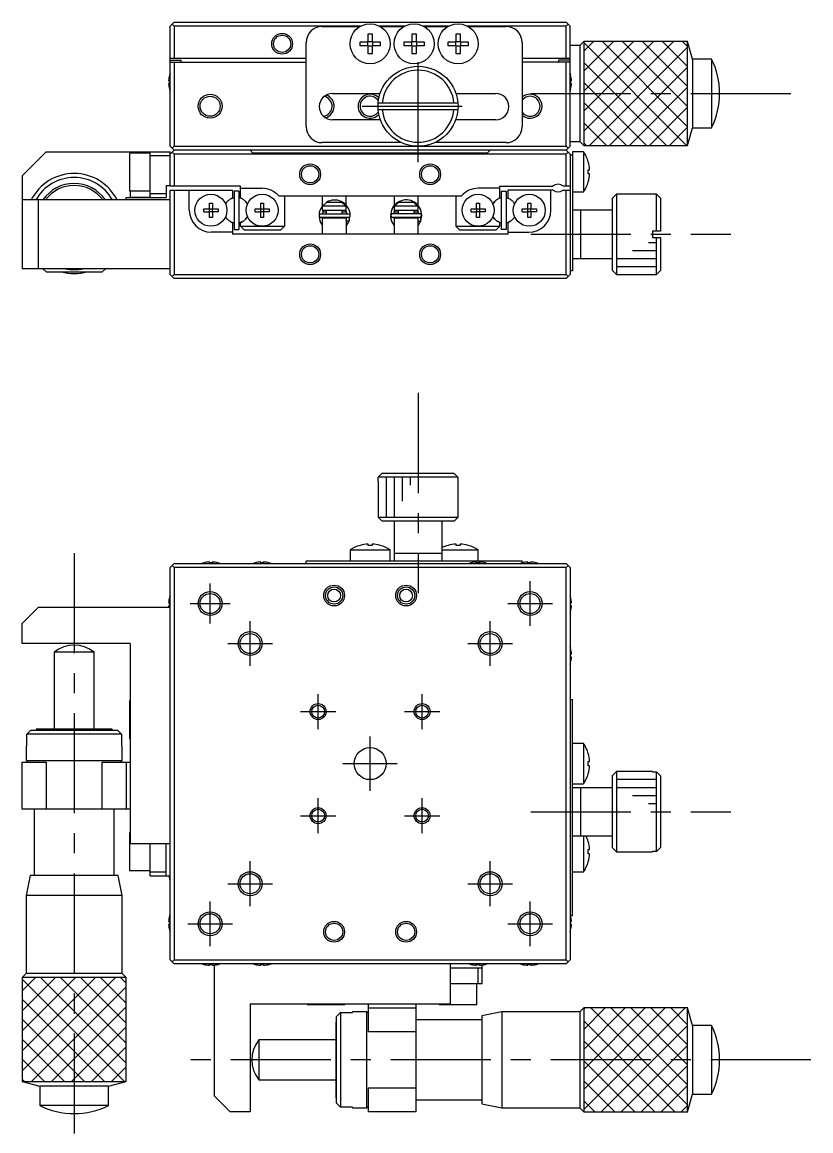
# Model space of a CAD drawing. Extents: x 85 to 389, y -2 to 215.
# Drawn here: x 140.3 to 238.9, y 76.1 to 214.5 of the extents above; entities that cross this region are included whole.
import ezdxf

# ---------------------------------------------------------------- set-up
doc = ezdxf.new("R2010")
doc.units = 0
doc.header["$LTSCALE"] = 10
doc.linetypes.add('CENTER', pattern=[2, 1.25, -0.25, 0.25, -0.25])
doc.layers.get('0').update_dxf_attribs({"linetype": 'CONTINUOUS'})
doc.layers.add('CENTER', color=1, linetype='CENTER')

msp = doc.modelspace()

# ---------------------------------------------------------------- linework, layer by layer
at = {"color": 7, "linetype": 'CONTINUOUS'}
for p, q in [((158.832998, 214.043563), (159.332998, 214.543563)), ((158.832998, 199.043563), (158.832998, 214.043563)), ((159.082998, 214.293563), (159.332998, 214.043563)), ((159.332998, 214.543563), (208.332998, 214.543563)), ((159.332998, 214.043563), (159.332998, 210.043563)), ((182.645564, 214.043563), (159.332998, 214.043563)), ((177.832998, 213.993563), (182.557263, 213.993563)), ((188.145564, 214.043563), (185.020433, 214.043563)), ((185.108733, 213.993563), (188.057263, 213.993563)), ((193.645564, 214.043563), (190.520433, 214.043563)), ((190.608733, 213.993563), (193.557263, 213.993563)), ((208.332998, 214.043563), (196.020433, 214.043563)), ((196.108733, 213.993563), (200.832998, 213.993563)), ((208.332998, 214.543563), (208.832998, 214.043563)), ((208.332998, 214.043563), (208.582998, 214.293563)), ((208.332998, 210.043563), (208.332998, 214.043563)), ((208.832998, 199.043563), (208.832998, 214.043563)), ((175.832998, 201.493563), (175.832998, 211.993563)), ((182.574409, 211.583563), (182.574409, 212.103563)), ((182.574409, 212.103563), (183.572998, 212.103563)), ((183.531623, 211.583563), (183.531623, 212.103563)), ((183.572998, 213.102152), (184.092998, 213.102152)), ((183.572998, 212.103563), (183.572998, 213.102152)), ((183.572998, 212.144938), (184.092998, 212.144938)), ((184.092998, 213.102152), (184.092998, 212.103563)), ((184.092998, 212.103563), (185.091588, 212.103563)), ((184.134373, 212.103563), (184.134373, 211.583563)), ((185.091588, 212.103563), (185.091588, 211.583563)), ((188.074409, 211.583563), (188.074409, 212.103563)), ((188.074409, 212.103563), (189.072998, 212.103563)), ((189.031623, 211.583563), (189.031623, 212.103563)), ((189.072998, 213.102152), (189.592998, 213.102152)), ((189.072998, 212.103563), (189.072998, 213.102152)), ((189.072998, 212.144938), (189.592998, 212.144938)), ((189.592998, 213.102152), (189.592998, 212.103563)), ((189.592998, 212.103563), (190.591588, 212.103563)), ((189.634373, 212.103563), (189.634373, 211.583563)), ((190.591588, 212.103563), (190.591588, 211.583563)), ((193.574409, 211.583563), (193.574409, 212.103563)), ((193.574409, 212.103563), (194.572998, 212.103563)), ((194.531623, 211.583563), (194.531623, 212.103563)), ((194.572998, 213.102152), (195.092998, 213.102152)), ((194.572998, 212.103563), (194.572998, 213.102152)), ((194.572998, 212.144938), (195.092998, 212.144938)), ((195.092998, 213.102152), (195.092998, 212.103563)), ((195.092998, 212.103563), (196.091588, 212.103563)), ((195.134373, 212.103563), (195.134373, 211.583563)), ((196.091588, 212.103563), (196.091588, 211.583563)), ((202.832998, 211.993563), (202.832998, 201.493563)), ((210.533004, 212.143562), (210.033002, 211.643559)), ((223.533005, 212.143562), (210.533004, 212.143562)), ((210.533004, 212.143562), (210.533004, 199.143564)), ((224.122493, 209.943563), (223.533005, 212.143562)), ((223.533005, 199.143564), (223.533005, 212.143562)), ((183.572998, 211.583563), (182.574409, 211.583563)), ((183.572998, 210.584973), (183.572998, 211.583563)), ((184.092998, 211.542188), (183.572998, 211.542188)), ((184.092998, 210.584973), (183.572998, 210.584973)), ((184.092998, 211.583563), (184.092998, 210.584973)), ((185.091588, 211.583563), (184.092998, 211.583563)), ((189.072998, 211.583563), (188.074409, 211.583563)), ((189.072998, 210.584973), (189.072998, 211.583563)), ((189.592998, 211.542188), (189.072998, 211.542188)), ((189.592998, 210.584973), (189.072998, 210.584973)), ((189.592998, 211.583563), (189.592998, 210.584973)), ((190.591588, 211.583563), (189.592998, 211.583563)), ((194.572998, 211.583563), (193.574409, 211.583563)), ((194.572998, 210.584973), (194.572998, 211.583563)), ((195.092998, 211.542188), (194.572998, 211.542188)), ((195.092998, 210.584973), (194.572998, 210.584973)), ((195.092998, 211.583563), (195.092998, 210.584973)), ((196.091588, 211.583563), (195.092998, 211.583563)), ((210.033002, 211.643559), (208.832998, 211.643559)), ((210.033002, 211.643559), (210.033002, 199.643567)), ((158.832998, 210.043563), (175.832998, 210.043563)), ((158.832998, 209.793563), (160.232998, 209.793563)), ((158.832998, 209.543563), (175.832998, 209.543563)), ((159.332998, 209.543563), (159.332998, 199.043563)), ((160.232998, 209.543563), (160.232998, 209.793563)), ((202.832998, 210.043563), (208.832998, 210.043563)), ((208.832998, 209.543563), (202.832998, 209.543563)), ((208.832998, 209.793563), (207.432998, 209.793563)), ((207.432998, 209.543563), (207.432998, 209.793563)), ((208.332998, 199.043563), (208.332998, 209.543563)), ((224.122493, 209.943563), (224.122493, 201.343563)), ((226.533004, 209.943563), (224.122493, 209.943563)), ((226.533004, 209.943563), (226.533004, 201.343563)), ((158.758854, 207.932179), (158.763477, 207.929924)), ((208.90252, 207.929924), (208.907142, 207.932179)), ((158.643139, 207.223563), (158.763477, 207.223563)), ((158.763477, 206.863563), (158.643139, 206.863563)), ((158.763477, 207.223563), (158.763477, 206.863563)), ((208.90252, 207.223563), (209.022857, 207.223563)), ((208.90252, 206.863563), (208.90252, 207.223563)), ((209.022857, 206.863563), (208.90252, 206.863563)), ((158.763477, 206.157201), (158.758854, 206.154947)), ((179.132998, 205.643563), (185.095911, 205.643563)), ((194.570086, 205.643563), (199.532998, 205.643563)), ((208.907142, 206.154947), (208.90252, 206.157201)), ((194.816973, 204.443563), (184.849024, 204.443563)), ((184.849024, 203.643563), (194.816973, 203.643563)), ((185.130871, 202.343563), (179.132998, 202.343563)), ((199.532998, 202.343563), (194.535126, 202.343563)), ((223.533005, 199.143564), (224.122493, 201.343563)), ((224.122493, 201.343563), (226.533004, 201.343563)), ((187.759957, 199.493563), (177.832998, 199.493563)), ((200.832998, 199.493563), (191.90604, 199.493563)), ((208.832998, 199.643567), (210.033002, 199.643567)), ((210.033002, 199.643567), (210.533004, 199.143564)), ((143.332998, 198.343563), (140.332998, 195.343563)), ((143.332998, 198.343563), (158.832998, 198.343563)), ((153.732998, 198.193563), (153.732998, 193.493563)), ((156.332998, 198.193563), (153.732998, 198.193563)), ((153.832998, 198.193563), (153.832998, 198.343563)), ((156.332998, 198.274384), (153.832998, 198.274384)), ((156.332998, 192.643563), (156.332998, 198.343563)), ((159.332998, 198.543563), (158.832998, 199.043563)), ((159.332998, 198.543563), (158.832998, 198.043563)), ((158.832998, 194.043563), (158.832998, 198.343563)), ((159.332998, 199.043563), (159.082998, 198.793563)), ((159.082998, 198.293563), (159.332998, 198.043563)), ((159.332998, 199.043563), (208.332998, 199.043563)), ((208.332998, 198.543563), (159.332998, 198.543563)), ((159.332998, 198.043563), (159.332998, 194.043563)), ((208.332998, 198.043563), (159.332998, 198.043563)), ((169.182998, 198.193563), (168.832998, 198.543563)), ((198.482998, 198.193563), (169.182998, 198.193563)), ((198.832998, 198.543563), (198.482998, 198.193563)), ((208.582998, 198.793563), (208.332998, 199.043563)), ((208.832998, 199.043563), (208.332998, 198.543563)), ((208.332998, 198.543563), (208.832998, 198.043563)), ((208.332998, 198.043563), (208.582998, 198.293563)), ((208.332998, 194.043563), (208.332998, 198.043563)), ((208.832998, 198.043563), (208.832998, 183.043563)), ((210.524656, 198.343563), (209.132998, 198.343563)), ((209.132998, 198.343563), (209.132998, 183.493563)), ((210.524656, 198.343563), (210.524656, 193.343563)), ((210.533004, 199.143564), (223.533005, 199.143564)), ((158.832998, 197.843563), (156.332998, 197.843563)), ((208.832998, 197.993563), (209.132998, 197.993563)), ((211.095579, 197.102152), (211.102434, 197.105496)), ((140.332998, 195.343563), (140.332998, 183.743563)), ((211.095579, 195.583563), (211.095579, 196.103563)), ((211.095579, 196.103563), (211.267951, 196.103563)), ((211.267951, 195.583563), (211.095579, 195.583563)), ((158.332998, 194.143563), (158.832998, 194.143563)), ((158.332998, 194.143563), (158.332998, 192.643563)), ((167.632998, 194.043563), (158.832998, 194.043563)), ((167.632998, 192.587975), (167.632998, 194.043563)), ((200.032998, 194.043563), (206.671561, 194.043563)), ((200.032998, 192.587975), (200.032998, 194.043563)), ((208.832998, 194.043563), (207.994436, 194.043563)), ((211.102434, 194.58163), (211.095579, 194.584973)), ((153.332998, 192.343563), (153.332998, 192.643563)), ((153.332998, 192.643563), (158.332998, 192.643563)), ((153.732998, 193.493563), (156.332998, 193.493563)), ((153.832998, 193.493563), (153.832998, 192.643563)), ((153.832998, 192.683827), (156.332998, 192.683827)), ((156.332998, 193.143563), (158.332998, 193.143563)), ((158.832998, 183.043563), (158.832998, 193.543563)), ((158.832998, 193.543563), (166.632998, 193.543563)), ((159.332998, 193.543563), (159.332998, 183.043563)), ((161.232998, 191.043563), (161.232998, 193.543563)), ((166.632998, 192.587975), (166.339248, 192.418378)), ((166.632998, 193.543563), (166.632998, 192.587975)), ((166.832998, 193.443563), (166.832998, 188.643563)), ((167.432998, 193.443563), (166.832998, 193.443563)), ((167.432998, 193.443563), (167.432998, 188.643563)), ((167.632998, 193.793563), (170.332998, 193.793563)), ((167.926748, 192.418378), (167.632998, 192.587975)), ((172.412061, 192.843563), (195.253936, 192.843563)), ((173.132998, 192.843563), (173.132998, 189.043563)), ((177.832998, 192.843563), (177.832998, 191.043563)), ((180.832998, 191.699556), (180.832998, 192.843563)), ((186.832998, 192.843563), (186.832998, 191.624825)), ((189.832998, 191.644029), (189.832998, 192.843563)), ((194.532998, 192.843563), (194.532998, 189.043563)), ((200.032998, 193.793563), (197.332998, 193.793563)), ((199.739248, 192.418378), (200.032998, 192.587975)), ((200.232998, 193.443563), (200.232998, 188.643563)), ((200.232998, 193.443563), (200.832998, 193.443563)), ((200.832998, 193.443563), (200.832998, 188.643563)), ((201.032998, 193.543563), (201.032998, 192.587975)), ((206.732998, 193.543563), (201.032998, 193.543563)), ((201.032998, 192.587975), (201.326748, 192.418378)), ((206.432998, 191.043563), (206.432998, 193.543563)), ((207.932998, 193.543563), (208.832998, 193.543563)), ((208.332998, 183.043563), (208.332998, 193.543563)), ((209.132998, 193.343563), (210.524656, 193.343563)), ((214.632998, 193.043563), (214.132998, 192.543563)), ((214.132998, 183.543563), (214.132998, 192.543563)), ((219.632998, 193.043563), (214.632998, 193.043563)), ((214.632998, 193.043563), (214.632998, 183.043563)), ((219.632998, 188.443563), (219.632998, 193.043563)), ((220.132998, 192.543563), (219.632998, 193.043563)), ((220.132998, 192.543563), (220.132998, 188.443563)), ((158.832998, 192.343563), (140.332998, 192.343563)), ((142.332998, 192.343563), (142.332998, 183.743563)), ((163.046637, 191.223563), (163.752998, 191.223563)), ((163.046637, 190.863563), (163.046637, 191.223563)), ((163.752998, 191.929924), (164.112998, 191.929924)), ((163.752998, 191.223563), (163.752998, 191.929924)), ((163.763371, 191.213191), (163.752998, 191.223563)), ((163.763371, 191.213191), (164.102626, 191.213191)), ((163.763371, 190.873935), (163.763371, 191.213191)), ((164.102626, 191.213191), (164.112998, 191.223563)), ((164.102626, 191.213191), (164.102626, 190.873935)), ((164.112998, 191.929924), (164.112998, 191.223563)), ((164.112998, 191.223563), (164.81936, 191.223563)), ((164.81936, 191.223563), (164.81936, 190.863563)), ((169.446637, 191.223563), (170.152998, 191.223563)), ((169.446637, 190.863563), (169.446637, 191.223563)), ((170.152998, 191.929924), (170.512998, 191.929924)), ((170.152998, 191.223563), (170.152998, 191.929924)), ((170.163371, 191.213191), (170.152998, 191.223563)), ((170.163371, 191.213191), (170.502626, 191.213191)), ((170.163371, 190.873935), (170.163371, 191.213191)), ((170.502626, 191.213191), (170.512998, 191.223563)), ((170.502626, 191.213191), (170.502626, 190.873935)), ((170.512998, 191.929924), (170.512998, 191.223563)), ((170.512998, 191.223563), (171.21936, 191.223563)), ((171.21936, 191.223563), (171.21936, 190.863563)), ((178.409588, 192.059695), (177.832491, 191.539559)), ((180.832998, 191.543563), (177.832998, 191.543563)), ((177.887315, 191.543563), (178.416483, 192.043563)), ((178.416483, 192.043563), (180.249514, 192.043563)), ((180.249514, 192.043563), (180.778682, 191.543563)), ((180.832998, 191.043563), (180.832998, 191.543563)), ((186.832998, 191.543563), (186.832998, 191.043563)), ((189.832998, 191.543563), (186.832998, 191.543563)), ((186.887315, 191.543563), (187.416483, 192.043563)), ((187.416483, 192.043563), (189.249514, 192.043563)), ((189.249514, 192.043563), (189.778682, 191.543563)), ((189.832998, 191.043563), (189.832998, 191.543563)), ((196.446637, 191.223563), (197.152998, 191.223563)), ((196.446637, 190.863563), (196.446637, 191.223563)), ((197.152998, 191.929924), (197.512998, 191.929924)), ((197.152998, 191.223563), (197.152998, 191.929924)), ((197.163371, 191.213191), (197.152998, 191.223563)), ((197.163371, 191.213191), (197.502626, 191.213191)), ((197.163371, 190.873935), (197.163371, 191.213191)), ((197.502626, 191.213191), (197.512998, 191.223563)), ((197.502626, 191.213191), (197.502626, 190.873935)), ((197.512998, 191.929924), (197.512998, 191.223563)), ((197.512998, 191.223563), (198.21936, 191.223563)), ((198.21936, 191.223563), (198.21936, 190.863563)), ((202.846637, 191.223563), (203.552998, 191.223563)), ((202.846637, 190.863563), (202.846637, 191.223563)), ((203.552998, 191.929924), (203.912998, 191.929924)), ((203.552998, 191.223563), (203.552998, 191.929924)), ((203.563371, 191.213191), (203.552998, 191.223563)), ((203.563371, 191.213191), (203.902626, 191.213191)), ((203.563371, 190.873935), (203.563371, 191.213191)), ((203.902626, 191.213191), (203.912998, 191.223563)), ((203.902626, 191.213191), (203.902626, 190.873935)), ((203.912998, 191.929924), (203.912998, 191.223563)), ((203.912998, 191.223563), (204.61936, 191.223563)), ((204.61936, 191.223563), (204.61936, 190.863563)), ((163.046637, 190.863563), (163.752998, 190.863563)), ((163.763371, 190.873935), (163.752998, 190.863563)), ((163.752998, 190.157201), (163.752998, 190.863563)), ((164.112998, 190.157201), (163.752998, 190.157201)), ((164.102626, 190.873935), (163.763371, 190.873935)), ((164.102626, 190.873935), (164.112998, 190.863563)), ((164.112998, 190.863563), (164.112998, 190.157201)), ((164.81936, 190.863563), (164.112998, 190.863563)), ((169.446637, 190.863563), (170.152998, 190.863563)), ((170.163371, 190.873935), (170.152998, 190.863563)), ((170.152998, 190.157201), (170.152998, 190.863563)), ((170.512998, 190.157201), (170.152998, 190.157201)), ((170.502626, 190.873935), (170.163371, 190.873935)), ((170.502626, 190.873935), (170.512998, 190.863563)), ((170.512998, 190.863563), (170.512998, 190.157201)), ((171.21936, 190.863563), (170.512998, 190.863563)), ((177.450315, 190.358697), (177.453953, 190.257908)), ((181.149087, 190.580673), (177.649087, 190.580673)), ((177.649087, 190.180673), (181.149087, 190.180673)), ((177.832998, 191.043563), (180.832998, 191.043563)), ((180.832998, 190.043563), (177.832998, 190.043563)), ((177.832998, 190.043563), (177.832998, 188.043563)), ((177.88538, 190.043483), (177.861089, 190.180671)), ((177.861407, 190.580675), (177.996964, 191.043616)), ((177.919003, 190.843563), (178.332998, 190.843563)), ((177.99738, 190.04359), (178.250698, 190.180673)), ((178.332998, 191.043563), (178.332998, 190.580673)), ((178.332998, 190.180673), (178.332998, 190.043563)), ((180.332998, 190.580673), (180.332998, 191.043563)), ((180.332998, 190.843563), (180.832998, 190.843563)), ((180.332998, 190.043563), (180.332998, 190.180673)), ((180.547476, 190.180673), (180.800783, 190.043608)), ((180.800898, 191.043685), (180.937069, 190.580701)), ((180.83311, 190.043563), (180.83247, 188.043563)), ((181.18713, 189.604996), (180.832979, 189.744843)), ((180.832998, 190.843563), (180.832998, 190.969575)), ((180.838026, 189.752693), (180.832998, 189.75687)), ((180.844096, 189.748145), (180.838026, 189.752693)), ((180.851173, 189.743254), (180.844096, 189.748145)), ((180.859212, 189.738051), (180.851173, 189.743254)), ((180.868164, 189.732567), (180.859212, 189.738051)), ((180.877975, 189.726836), (180.868164, 189.732567)), ((180.888583, 189.720893), (180.877975, 189.726836)), ((180.899925, 189.714775), (180.888583, 189.720893)), ((181.180926, 190.181355), (181.18009, 190.183113)), ((181.194942, 190.149765), (181.180926, 190.181355)), ((181.190043, 189.611795), (181.347768, 190.353338)), ((181.207362, 190.117528), (181.194942, 190.149765)), ((181.218154, 190.084723), (181.207362, 190.117528)), ((181.227292, 190.051429), (181.218154, 190.084723)), ((181.224916, 189.709883), (181.23285, 189.743485)), ((181.234756, 190.017728), (181.227292, 190.051429)), ((181.23285, 189.743485), (181.239094, 189.777432)), ((181.240526, 189.983704), (181.234756, 190.017728)), ((181.239094, 189.777432), (181.243633, 189.811643)), ((181.244589, 189.949438), (181.240526, 189.983704)), ((181.243633, 189.811643), (181.246457, 189.846033)), ((181.246935, 189.915015), (181.244589, 189.949438)), ((181.246457, 189.846033), (181.247558, 189.880518)), ((181.247558, 189.880518), (181.246935, 189.915015)), ((186.392272, 190.369436), (186.395911, 190.268647)), ((190.091045, 190.591413), (186.591045, 190.591413)), ((186.591045, 190.191413), (190.091045, 190.191413)), ((186.832192, 190.030203), (186.803046, 190.19141)), ((186.803364, 190.591414), (186.933896, 191.043631)), ((186.832998, 191.043563), (189.832998, 191.043563)), ((189.832998, 190.043563), (186.832998, 190.043563)), ((186.832998, 190.043563), (186.832998, 188.043563)), ((186.857522, 190.843563), (187.332998, 190.843563)), ((186.932734, 190.043602), (187.192656, 190.191413)), ((187.332998, 191.043563), (187.332998, 190.591413)), ((187.332998, 190.191413), (187.332998, 190.043563)), ((189.332998, 190.591413), (189.332998, 191.043563)), ((189.332998, 190.843563), (189.832998, 190.843563)), ((189.332998, 190.043563), (189.332998, 190.191413)), ((189.489434, 190.191413), (189.74936, 190.043595)), ((189.747924, 191.043574), (189.879026, 190.59144)), ((190.129087, 189.615736), (189.83298, 189.719757)), ((189.832998, 188.043563), (189.832998, 190.043563)), ((189.844822, 189.723962), (189.832998, 189.730288)), ((189.857328, 189.717501), (189.844822, 189.723962)), ((189.870434, 189.710946), (189.857328, 189.717501)), ((190.122883, 190.192094), (190.122047, 190.193852)), ((190.1369, 190.160505), (190.122883, 190.192094)), ((190.132001, 189.622534), (190.289725, 190.364077)), ((190.149319, 190.128267), (190.1369, 190.160505)), ((190.160111, 190.095462), (190.149319, 190.128267)), ((190.157268, 189.68745), (190.166874, 189.720623)), ((190.16925, 190.062168), (190.160111, 190.095462)), ((190.166874, 189.720623), (190.174808, 189.754224)), ((190.176713, 190.028467), (190.16925, 190.062168)), ((190.174808, 189.754224), (190.181052, 189.788171)), ((190.182483, 189.994443), (190.176713, 190.028467)), ((190.181052, 189.788171), (190.185591, 189.822382)), ((190.186546, 189.960177), (190.182483, 189.994443)), ((190.185591, 189.822382), (190.188414, 189.856772)), ((190.188892, 189.925754), (190.186546, 189.960177)), ((190.188414, 189.856772), (190.189515, 189.891258)), ((190.189515, 189.891258), (190.188892, 189.925754)), ((196.446637, 190.863563), (197.152998, 190.863563)), ((197.163371, 190.873935), (197.152998, 190.863563)), ((197.152998, 190.157201), (197.152998, 190.863563)), ((197.512998, 190.157201), (197.152998, 190.157201)), ((197.502626, 190.873935), (197.163371, 190.873935)), ((197.502626, 190.873935), (197.512998, 190.863563)), ((197.512998, 190.863563), (197.512998, 190.157201)), ((198.21936, 190.863563), (197.512998, 190.863563)), ((202.846637, 190.863563), (203.552998, 190.863563)), ((203.563371, 190.873935), (203.552998, 190.863563)), ((203.552998, 190.157201), (203.552998, 190.863563)), ((203.912998, 190.157201), (203.552998, 190.157201)), ((203.902626, 190.873935), (203.563371, 190.873935)), ((203.902626, 190.873935), (203.912998, 190.863563)), ((203.912998, 190.863563), (203.912998, 190.157201)), ((204.61936, 190.863563), (203.912998, 190.863563)), ((214.132998, 191.043563), (209.132998, 191.043563)), ((210.132998, 191.043563), (210.132998, 185.043563)), ((166.339248, 189.668748), (166.632998, 189.499151)), ((166.632998, 189.499151), (166.632998, 188.043563)), ((166.832998, 188.643563), (167.432998, 188.643563)), ((167.632998, 189.499151), (167.926748, 189.668748)), ((167.632998, 189.043563), (167.632998, 189.499151)), ((168.132998, 188.543563), (167.632998, 189.043563)), ((167.632998, 189.043563), (173.132998, 189.043563)), ((172.632998, 188.543563), (168.132998, 188.543563)), ((173.132998, 189.043563), (172.632998, 188.543563)), ((177.58349, 189.672351), (177.606271, 189.613659)), ((177.60599, 189.614992), (177.606721, 189.615299)), ((177.606271, 189.613659), (177.60599, 189.614992)), ((177.607207, 189.613902), (177.63081, 189.560972)), ((180.833049, 189.060971), (181.191052, 189.6141)), ((180.911929, 189.708518), (180.899925, 189.714775)), ((180.924524, 189.702162), (180.911929, 189.708518)), ((180.937631, 189.695746), (180.924524, 189.702162)), ((180.951169, 189.689308), (180.937631, 189.695746)), ((180.965057, 189.682888), (180.951169, 189.689308)), ((180.979208, 189.676527), (180.965057, 189.682888)), ((180.993536, 189.670262), (180.979208, 189.676527)), ((181.007952, 189.664132), (180.993536, 189.670262)), ((181.022369, 189.658175), (181.007952, 189.664132)), ((181.036698, 189.652428), (181.022369, 189.658175)), ((181.050851, 189.646925), (181.036698, 189.652428)), ((181.064741, 189.641701), (181.050851, 189.646925)), ((181.078283, 189.636787), (181.064741, 189.641701)), ((181.091394, 189.632214), (181.078283, 189.636787)), ((181.103993, 189.628009), (181.091394, 189.632214)), ((181.116002, 189.624199), (181.103993, 189.628009)), ((181.12735, 189.620807), (181.116002, 189.624199)), ((181.137964, 189.617854), (181.12735, 189.620807)), ((181.147782, 189.615357), (181.137964, 189.617854)), ((181.156741, 189.613333), (181.147782, 189.615357)), ((181.164788, 189.611793), (181.156741, 189.613333)), ((181.171873, 189.610748), (181.164788, 189.611793)), ((181.177952, 189.610203), (181.171873, 189.610748)), ((181.182988, 189.610161), (181.177952, 189.610203)), ((181.18695, 189.610624), (181.182988, 189.610161)), ((181.189815, 189.611588), (181.18695, 189.610624)), ((181.191563, 189.613047), (181.189815, 189.611588)), ((181.192185, 189.614992), (181.191563, 189.613047)), ((181.191904, 189.613659), (181.204058, 189.64405)), ((181.204058, 189.64405), (181.215311, 189.676711)), ((181.215311, 189.676711), (181.224916, 189.709883)), ((186.525446, 189.683091), (186.548229, 189.624399)), ((186.547947, 189.625731), (186.548679, 189.626038)), ((186.548229, 189.624399), (186.547947, 189.625731)), ((186.549165, 189.624641), (186.572767, 189.571711)), ((189.833033, 189.137764), (190.13301, 189.624839)), ((189.884055, 189.70434), (189.870434, 189.710946)), ((189.898104, 189.697725), (189.884055, 189.70434)), ((189.912489, 189.691145), (189.898104, 189.697725)), ((189.927117, 189.684642), (189.912489, 189.691145)), ((189.941893, 189.678258), (189.927117, 189.684642)), ((189.956722, 189.672035), (189.941893, 189.678258)), ((189.971506, 189.666013), (189.956722, 189.672035)), ((189.986151, 189.660231), (189.971506, 189.666013)), ((190.000562, 189.654726), (189.986151, 189.660231)), ((190.014645, 189.649534), (190.000562, 189.654726)), ((190.028308, 189.644689), (190.014645, 189.649534)), ((190.041463, 189.640223), (190.028308, 189.644689)), ((190.054026, 189.636163), (190.041463, 189.640223)), ((190.065914, 189.632537), (190.054026, 189.636163)), ((190.07705, 189.629368), (190.065914, 189.632537)), ((190.087362, 189.626677), (190.07705, 189.629368)), ((190.096784, 189.624481), (190.087362, 189.626677)), ((190.105254, 189.622794), (190.096784, 189.624481)), ((190.112718, 189.621627), (190.105254, 189.622794)), ((190.119126, 189.620987), (190.112718, 189.621627)), ((190.124438, 189.62088), (190.119126, 189.620987)), ((190.128619, 189.621305), (190.124438, 189.62088)), ((190.131642, 189.62226), (190.128619, 189.621305)), ((190.133487, 189.623739), (190.131642, 189.62226)), ((190.134143, 189.625731), (190.133487, 189.623739)), ((190.133861, 189.624399), (190.146015, 189.654789)), ((190.146015, 189.654789), (190.157268, 189.68745)), ((195.032998, 188.543563), (194.532998, 189.043563)), ((194.532998, 189.043563), (200.032998, 189.043563)), ((199.532998, 188.543563), (195.032998, 188.543563)), ((200.032998, 189.043563), (199.532998, 188.543563)), ((200.032998, 189.499151), (199.739248, 189.668748)), ((200.032998, 189.043563), (200.032998, 189.499151)), ((200.832998, 188.643563), (200.232998, 188.643563)), ((201.326748, 189.668748), (201.032998, 189.499151)), ((201.032998, 189.499151), (201.032998, 188.043563)), ((219.132998, 188.443563), (219.132998, 187.643563)), ((220.132998, 188.443563), (219.132998, 188.443563)), ((166.632998, 188.293563), (163.982998, 188.293563)), ((201.032998, 188.043563), (166.632998, 188.043563)), ((201.032998, 188.293563), (203.682998, 188.293563)), ((219.132998, 187.643563), (220.132998, 187.643563)), ((219.632998, 183.043563), (219.632998, 187.643563)), ((220.132998, 187.643563), (220.132998, 183.543563)), ((209.132998, 185.043563), (214.132998, 185.043563)), ((158.832998, 183.743563), (140.332998, 183.743563)), ((142.932998, 183.743563), (143.332998, 183.343563)), ((143.332998, 183.343563), (150.332998, 183.343563)), ((150.332998, 183.343563), (150.732998, 183.743563)), ((159.332998, 182.543563), (158.832998, 183.043563)), ((159.332998, 183.043563), (159.082998, 182.793563)), ((159.332998, 183.043563), (208.332998, 183.043563)), ((208.582998, 182.793563), (208.332998, 183.043563)), ((208.832998, 183.043563), (208.332998, 182.543563)), ((209.132998, 183.493563), (208.832998, 183.493563)), ((214.132998, 183.543563), (214.632998, 183.043563)), ((214.632998, 183.043563), (219.632998, 183.043563)), ((219.632998, 183.043563), (220.132998, 183.543563)), ((208.332998, 182.543563), (159.332998, 182.543563)), ((184.849024, 157.726774), (185.350811, 158.226774)), ((185.350811, 158.226774), (194.315185, 158.226774)), ((194.315185, 158.226774), (194.816973, 157.726774)), ((184.832998, 157.226774), (184.832998, 152.726774)), ((184.832998, 157.226774), (184.849024, 157.226774)), ((184.849024, 157.226774), (184.849024, 157.726774)), ((194.816973, 157.726774), (184.849024, 157.726774)), ((194.816973, 157.726774), (194.816973, 157.226774)), ((194.816973, 157.226774), (194.832998, 157.226774)), ((194.832998, 152.726774), (194.832998, 157.226774)), ((184.832998, 152.726774), (194.832998, 152.726774)), ((184.832998, 152.726774), (185.332998, 152.226774)), ((194.332998, 152.226774), (194.832998, 152.726774)), ((194.332998, 152.226774), (185.332998, 152.226774)), ((186.832998, 152.226774), (186.832998, 147.226774)), ((192.832998, 147.226774), (192.832998, 152.226774)), ((181.332998, 148.618432), (186.332998, 148.618432)), ((181.332998, 148.618432), (181.332998, 147.226774)), ((182.574409, 149.189355), (182.571065, 149.19621)), ((183.572998, 149.189355), (183.572998, 149.361727)), ((184.092998, 149.189355), (183.572998, 149.189355)), ((184.092998, 149.361727), (184.092998, 149.189355)), ((185.094931, 149.19621), (185.091588, 149.189355)), ((186.332998, 147.226774), (186.332998, 148.618432)), ((186.832998, 148.226774), (192.832998, 148.226774)), ((192.832998, 148.618432), (197.332998, 148.618432)), ((193.574409, 149.189355), (193.571065, 149.19621)), ((194.572998, 149.189355), (194.572998, 149.361727)), ((195.092998, 149.189355), (194.572998, 149.189355)), ((195.092998, 149.361727), (195.092998, 149.189355)), ((196.094931, 149.19621), (196.091588, 149.189355)), ((197.332998, 147.226774), (197.332998, 148.618432)), ((159.332998, 146.926774), (158.832998, 146.426774)), ((159.332998, 146.926774), (208.332998, 146.926774)), ((163.046637, 146.996296), (163.044382, 147.000918)), ((163.752998, 146.996296), (163.752998, 147.116633)), ((164.112998, 146.996296), (163.752998, 146.996296)), ((164.112998, 147.116633), (164.112998, 146.996296)), ((164.821614, 147.000918), (164.81936, 146.996296)), ((169.446637, 146.996296), (169.444382, 147.000918)), ((170.152998, 146.996296), (170.152998, 147.116633)), ((170.512998, 146.996296), (170.152998, 146.996296)), ((170.512998, 147.116633), (170.512998, 146.996296)), ((171.221614, 147.000918), (171.21936, 146.996296)), ((175.832998, 146.926774), (175.832998, 147.226774)), ((202.832998, 147.226774), (175.832998, 147.226774)), ((196.446637, 146.996296), (196.444382, 147.000918)), ((197.152998, 146.996296), (197.152998, 147.116633)), ((197.512998, 146.996296), (197.152998, 146.996296)), ((197.512998, 147.116633), (197.512998, 146.996296)), ((198.221614, 147.000918), (198.21936, 146.996296)), ((202.832998, 147.226774), (202.832998, 146.997605)), ((202.846637, 146.996296), (202.844382, 147.000918)), ((203.552998, 146.996296), (203.552998, 147.116633)), ((203.912998, 146.996296), (203.552998, 146.996296)), ((203.912998, 147.116633), (203.912998, 146.996296)), ((204.621614, 147.000918), (204.61936, 146.996296)), ((208.832998, 146.426774), (208.332998, 146.926774)), ((158.832998, 97.426774), (158.832998, 146.426774)), ((159.332998, 146.426774), (159.082998, 146.676774)), ((159.332998, 146.426774), (159.332998, 97.426774)), ((208.332998, 146.426774), (159.332998, 146.426774)), ((208.332998, 146.426774), (208.582998, 146.676774)), ((208.332998, 97.426774), (208.332998, 146.426774)), ((208.832998, 146.426774), (208.832998, 97.426774)), ((158.758854, 142.71539), (158.763477, 142.713136)), ((208.90252, 142.713136), (208.907142, 142.71539)), ((142.332998, 141.426774), (140.332998, 139.426774)), ((158.832998, 141.426774), (142.332998, 141.426774)), ((158.643139, 142.006774), (158.763477, 142.006774)), ((158.763477, 141.646774), (158.643139, 141.646774)), ((158.763477, 142.006774), (158.763477, 141.646774)), ((208.90252, 141.646774), (208.90252, 142.006774)), ((208.90252, 142.006774), (209.022857, 142.006774)), ((209.022857, 141.646774), (208.90252, 141.646774)), ((208.907142, 140.938158), (208.90252, 140.940413)), ((140.332998, 136.926774), (140.332998, 139.426774)), ((153.832998, 136.926774), (140.332998, 136.926774)), ((149.332994, 135.849265), (144.333002, 135.849265)), ((144.333002, 135.849265), (144.333002, 126.226774)), ((149.332994, 126.226774), (149.332994, 135.849265)), ((153.832998, 136.926774), (153.832998, 111.926774)), ((208.90252, 136.313136), (208.907142, 136.31539)), ((208.90252, 135.246774), (208.90252, 135.606774)), ((208.90252, 135.606774), (209.022857, 135.606774)), ((209.022857, 135.246774), (208.90252, 135.246774)), ((208.907142, 134.538158), (208.90252, 134.540413)), ((153.832998, 129.776774), (153.732998, 129.776774)), ((153.732998, 129.776774), (153.732998, 125.076774)), ((208.832998, 129.926774), (209.132998, 129.926774)), ((209.132998, 102.926774), (209.132998, 129.926774)), ((140.916919, 125.626774), (141.424671, 126.126774)), ((141.424671, 126.126774), (152.241325, 126.126774)), ((142.082998, 126.226774), (142.082998, 126.126774)), ((151.582998, 126.226774), (142.082998, 126.226774)), ((151.582998, 126.126774), (151.582998, 126.226774)), ((152.241325, 126.126774), (152.749078, 125.626774)), ((152.749078, 125.626774), (140.916919, 125.626774)), ((140.916919, 124.126774), (140.916919, 125.626774)), ((152.749078, 125.626774), (152.749078, 124.126774)), ((153.732998, 125.076774), (153.832998, 125.076774)), ((140.832998, 124.126774), (140.832998, 122.326774)), ((140.832998, 124.126774), (140.916919, 124.126774)), ((152.749078, 124.126774), (152.832998, 124.126774)), ((152.832998, 122.326774), (152.832998, 124.126774)), ((210.524656, 124.426774), (209.132998, 124.426774)), ((210.524656, 124.426774), (210.524656, 119.426774)), ((140.332998, 116.226774), (140.332998, 122.126774)), ((140.332998, 122.126774), (143.332998, 122.126774)), ((140.832998, 122.326774), (152.832998, 122.326774)), ((140.832998, 122.326774), (141.032998, 122.126774)), ((143.332998, 122.126774), (143.332998, 116.226774)), ((150.332998, 116.226774), (150.332998, 122.126774)), ((150.332998, 122.126774), (153.832998, 122.126774)), ((152.632998, 122.126774), (152.832998, 122.326774)), ((153.332998, 122.126774), (153.332998, 116.226774)), ((211.095579, 123.185364), (211.102434, 123.188707)), ((211.095579, 122.186774), (211.267951, 122.186774)), ((211.095579, 121.666774), (211.095579, 122.186774)), ((211.267951, 121.666774), (211.095579, 121.666774)), ((211.102434, 120.664841), (211.095579, 120.668185)), ((214.632998, 120.926774), (214.132998, 120.426774)), ((214.632998, 120.926774), (214.632998, 110.926774)), ((219.132998, 120.926774), (214.632998, 120.926774)), ((219.132998, 120.926774), (219.132998, 120.910749)), ((219.132998, 120.910749), (219.632998, 120.910749)), ((219.632998, 110.9428), (219.632998, 120.910749)), ((219.632998, 120.910749), (220.132998, 120.408961)), ((209.132998, 119.426774), (210.524656, 119.426774)), ((214.132998, 111.426774), (214.132998, 120.426774)), ((220.132998, 120.408961), (220.132998, 111.444587)), ((214.132998, 118.926774), (209.132998, 118.926774)), ((210.132998, 118.926774), (210.132998, 112.926774)), ((153.832998, 116.226774), (140.332998, 116.226774)), ((141.832998, 116.226774), (141.832998, 107.976774)), ((151.832998, 107.976774), (151.832998, 116.226774)), ((153.832998, 113.276774), (153.732998, 113.276774)), ((153.732998, 113.276774), (153.732998, 108.576774)), ((209.132998, 112.926774), (214.132998, 112.926774)), ((210.524656, 112.926774), (210.524656, 108.426774)), ((211.095579, 112.185364), (211.102434, 112.188707)), ((158.832998, 111.926774), (153.832998, 111.926774)), ((156.332998, 107.926774), (156.332998, 111.926774)), ((158.332998, 107.926772), (158.332998, 111.926774)), ((211.095579, 111.186774), (211.267951, 111.186774)), ((211.095579, 110.666774), (211.095579, 111.186774)), ((214.132998, 111.426774), (214.632998, 110.926774)), ((214.632998, 110.926774), (219.132998, 110.926774)), ((219.632998, 110.9428), (219.132998, 110.9428)), ((219.132998, 110.9428), (219.132998, 110.926774)), ((220.132998, 111.444587), (219.632998, 110.9428)), ((211.267951, 110.666774), (211.095579, 110.666774)), ((211.102434, 109.664841), (211.095579, 109.668185)), ((153.732998, 108.576774), (156.332998, 108.576774)), ((156.332998, 108.426774), (158.332998, 108.426774)), ((209.132998, 108.426774), (210.524656, 108.426774)), ((141.333001, 107.976774), (140.833002, 105.476775)), ((152.332995, 107.976774), (141.333001, 107.976774)), ((152.832994, 105.476775), (152.332995, 107.976774)), ((156.332998, 107.926772), (158.832998, 107.926772)), ((158.763477, 107.540413), (158.758854, 107.538158)), ((152.832994, 105.476775), (140.833002, 105.476775)), ((140.833002, 105.476775), (140.833002, 95.72677)), ((152.832994, 95.72677), (152.832994, 105.476775)), ((158.758854, 102.91539), (158.763477, 102.913136)), ((209.132998, 102.926774), (208.832998, 102.926774)), ((208.90252, 102.913136), (208.907142, 102.91539)), ((158.643139, 102.206774), (158.763477, 102.206774)), ((158.763477, 101.846774), (158.643139, 101.846774)), ((158.763477, 101.140413), (158.758854, 101.138158)), ((158.763477, 102.206774), (158.763477, 101.846774)), ((208.90252, 101.846774), (208.90252, 102.206774)), ((208.90252, 102.206774), (209.022857, 102.206774)), ((209.022857, 101.846774), (208.90252, 101.846774)), ((208.907142, 101.138158), (208.90252, 101.140413)), ((158.832998, 97.426774), (159.332998, 96.926774)), ((159.082998, 97.176774), (159.332998, 97.426774)), ((159.332998, 97.426774), (208.332998, 97.426774)), ((208.582998, 97.176774), (208.332998, 97.426774)), ((208.332998, 96.926774), (208.832998, 97.426774)), ((140.833002, 95.72677), (140.332999, 95.226768)), ((152.832994, 95.72677), (140.833002, 95.72677)), ((153.332997, 95.226768), (152.832994, 95.72677)), ((208.332998, 96.926774), (159.332998, 96.926774)), ((163.044382, 96.85263), (163.046637, 96.857253)), ((163.752998, 96.857253), (164.112998, 96.857253)), ((163.752998, 96.736915), (163.752998, 96.857253)), ((164.112998, 96.857253), (164.112998, 96.736915)), ((164.332998, 96.756979), (164.332998, 80.426774)), ((164.81936, 96.857253), (164.821614, 96.85263)), ((169.444382, 96.85263), (169.446637, 96.857253)), ((170.152998, 96.857253), (170.512998, 96.857253)), ((170.152998, 96.736915), (170.152998, 96.857253)), ((170.512998, 96.857253), (170.512998, 96.736915)), ((171.21936, 96.857253), (171.221614, 96.85263)), ((193.832998, 96.926774), (193.832998, 91.926774)), ((193.832998, 96.426774), (197.833, 96.426774)), ((196.444382, 96.85263), (196.446637, 96.857253)), ((197.152998, 96.857253), (197.512998, 96.857253)), ((197.152998, 96.736915), (197.152998, 96.857253)), ((197.332998, 94.426774), (197.332998, 96.426774)), ((197.512998, 96.857253), (197.512998, 96.736915)), ((197.833, 94.426774), (197.833, 96.771208)), ((198.21936, 96.857253), (198.221614, 96.85263)), ((202.844382, 96.85263), (202.846637, 96.857253)), ((203.552998, 96.857253), (203.912998, 96.857253)), ((203.552998, 96.736915), (203.552998, 96.857253)), ((203.912998, 96.857253), (203.912998, 96.736915)), ((204.61936, 96.857253), (204.621614, 96.85263)), ((153.332997, 95.226768), (140.332999, 95.226768)), ((140.332999, 95.226768), (140.332999, 82.226767)), ((153.332997, 82.226767), (153.332997, 95.226768)), ((197.832998, 94.426774), (193.832998, 94.426774)), ((197.182998, 91.826774), (197.182998, 94.426774)), ((168.832998, 91.926774), (193.832998, 91.926774)), ((168.832998, 91.926774), (168.832998, 78.426774)), ((175.982998, 91.926774), (175.982998, 91.826774)), ((175.982998, 91.826774), (180.682998, 91.826774)), ((180.682998, 91.826774), (180.682998, 91.926774)), ((183.632998, 88.426774), (183.632998, 91.926774)), ((183.632998, 91.426774), (189.532998, 91.426774)), ((189.532998, 91.926774), (189.532998, 78.426774)), ((192.482998, 91.926774), (192.482998, 91.826774)), ((192.482998, 91.826774), (197.182998, 91.826774)), ((210.533004, 91.426773), (210.033002, 90.92677)), ((223.533005, 91.426773), (210.533004, 91.426773)), ((210.533004, 91.426773), (210.533004, 78.426775)), ((224.122493, 89.226774), (223.533005, 91.426773)), ((223.533005, 78.426775), (223.533005, 91.426773)), ((179.632998, 90.335101), (180.132998, 90.842854)), ((179.632998, 79.518447), (179.632998, 90.335101)), ((180.132998, 90.842854), (180.132998, 79.010695)), ((180.132998, 90.842854), (181.632998, 90.842854)), ((183.432998, 90.926774), (181.632998, 90.926774)), ((181.632998, 90.842854), (181.632998, 90.926774)), ((183.432998, 78.926774), (183.432998, 90.926774)), ((183.632998, 90.726774), (183.432998, 90.926774)), ((200.282997, 90.92677), (197.782998, 90.426771)), ((197.782998, 90.426771), (197.782998, 79.426777)), ((200.282997, 90.92677), (200.282997, 78.926778)), ((210.033002, 90.92677), (200.282997, 90.92677)), ((210.033002, 90.92677), (210.033002, 78.926778)), ((179.632998, 89.676774), (179.532998, 89.676774)), ((179.532998, 89.676774), (179.532998, 80.176774)), ((197.782998, 89.926774), (189.532998, 89.926774)), ((224.122493, 89.226774), (224.122493, 80.626774)), ((226.533004, 89.226774), (224.122493, 89.226774)), ((226.533004, 89.226774), (226.533004, 80.626774)), ((169.910507, 87.42677), (169.910507, 82.426778)), ((179.532998, 87.42677), (169.910507, 87.42677)), ((189.532998, 88.426774), (183.632998, 88.426774)), ((140.332999, 82.226767), (142.532998, 81.637279)), ((140.332999, 82.226767), (153.332997, 82.226767)), ((151.132998, 81.637279), (153.332997, 82.226767)), ((169.910507, 82.426778), (179.532998, 82.426778)), ((151.132998, 81.637279), (142.532998, 81.637279)), ((142.532998, 81.637279), (142.532998, 79.226768)), ((151.132998, 79.226768), (151.132998, 81.637279)), ((164.332998, 80.426774), (166.332998, 78.426774)), ((183.632998, 81.426774), (189.532998, 81.426774)), ((183.632998, 78.426774), (183.632998, 81.426774)), ((223.533005, 78.426775), (224.122493, 80.626774)), ((224.122493, 80.626774), (226.533004, 80.626774)), ((151.132998, 79.226768), (142.532998, 79.226768)), ((179.532998, 80.176774), (179.632998, 80.176774)), ((180.132998, 79.010695), (179.632998, 79.518447)), ((181.632998, 79.010695), (180.132998, 79.010695)), ((181.632998, 78.926774), (181.632998, 79.010695)), ((183.432998, 78.926774), (183.632998, 79.126774)), ((189.532998, 79.926774), (197.782998, 79.926774)), ((197.782998, 79.426777), (200.282997, 78.926778)), ((168.832998, 78.426774), (166.332998, 78.426774)), ((181.632998, 78.926774), (183.432998, 78.926774)), ((189.532998, 78.426774), (183.632998, 78.426774)), ((200.282997, 78.926778), (210.033002, 78.926778)), ((210.033002, 78.926778), (210.533004, 78.426775)), ((210.533004, 78.426775), (223.533005, 78.426775))]:
    msp.add_line(p, q, dxfattribs=at)
at = {"color": 3, "linetype": 'CONTINUOUS'}
for p, q in [((210.533004, 210.922443), (211.754123, 212.143562)), ((210.533004, 208.422443), (214.254123, 212.143562)), ((210.533004, 205.922443), (216.754123, 212.143562)), ((210.533004, 203.422443), (219.254123, 212.143562)), ((210.533004, 200.922443), (221.754123, 212.143562)), ((210.533004, 211.990431), (223.379871, 199.143564)), ((212.879873, 212.143562), (223.533005, 201.49043)), ((215.379873, 212.143562), (223.533005, 203.99043)), ((217.879873, 212.143562), (223.533005, 206.49043)), ((220.379873, 212.143562), (223.533005, 208.99043)), ((222.879873, 212.143562), (223.533005, 211.49043)), ((211.254125, 199.143564), (223.533005, 211.422444)), ((210.533004, 209.490431), (220.879871, 199.143564)), ((213.754125, 199.143564), (223.533005, 208.922444)), ((210.533004, 206.990431), (218.379871, 199.143564)), ((216.254125, 199.143564), (223.533005, 206.422444)), ((162.607416, 203.797702), (162.644856, 203.65521)), ((210.533004, 204.490431), (215.879871, 199.143564)), ((218.754125, 199.143564), (223.533005, 203.922444)), ((210.533004, 201.990431), (213.379871, 199.143564)), ((221.254125, 199.143564), (223.533005, 201.422444)), ((210.533004, 199.490431), (210.879871, 199.143564)), ((218.632998, 187.043563), (219.632998, 187.043563)), ((216.632998, 186.043563), (219.632998, 186.043563)), ((214.632998, 185.043563), (219.632998, 185.043563)), ((214.632998, 184.043563), (219.632998, 184.043563)), ((185.832998, 157.726774), (185.832998, 152.726774)), ((186.832998, 157.726774), (186.832998, 152.726774)), ((187.832998, 157.726774), (187.832998, 154.726774)), ((188.832998, 157.726774), (188.832998, 156.726774)), ((219.632998, 119.926774), (214.632998, 119.926774)), ((219.632998, 118.926774), (214.632998, 118.926774)), ((219.632998, 117.926774), (216.632998, 117.926774)), ((219.632998, 116.926774), (218.632998, 116.926774)), ((140.332999, 93.53923), (142.020537, 95.226768)), ((140.332999, 91.03923), (144.520537, 95.226768)), ((140.332999, 88.53923), (147.020537, 95.226768)), ((140.332999, 86.03923), (149.520537, 95.226768)), ((140.332999, 83.53923), (152.020537, 95.226768)), ((140.332999, 95.007228), (153.11346, 82.226767)), ((142.613459, 95.226768), (153.332997, 84.50723)), ((145.113459, 95.226768), (153.332997, 87.00723)), ((147.613459, 95.226768), (153.332997, 89.50723)), ((150.113459, 95.226768), (153.332997, 92.00723)), ((152.613459, 95.226768), (153.332997, 94.50723)), ((141.520536, 82.226767), (153.332997, 94.039228)), ((140.332999, 92.507228), (150.61346, 82.226767)), ((144.020536, 82.226767), (153.332997, 91.539228)), ((210.533004, 91.239235), (210.720542, 91.426773)), ((210.533004, 88.739235), (213.220542, 91.426773)), ((210.533004, 86.239235), (215.720542, 91.426773)), ((210.533004, 83.739235), (218.220542, 91.426773)), ((210.533004, 81.239235), (220.720542, 91.426773)), ((210.533004, 78.739235), (223.220542, 91.426773)), ((211.413454, 91.426773), (223.533005, 79.307222)), ((213.913454, 91.426773), (223.533005, 81.807222)), ((216.413454, 91.426773), (223.533005, 84.307222)), ((218.913454, 91.426773), (223.533005, 86.807222)), ((221.413454, 91.426773), (223.533005, 89.307222)), ((140.332999, 90.007228), (148.11346, 82.226767)), ((146.520536, 82.226767), (153.332997, 89.039228)), ((210.533004, 89.807223), (221.913452, 78.426775)), ((212.720544, 78.426775), (223.533005, 89.239236)), ((140.332999, 87.507228), (145.61346, 82.226767)), ((210.533004, 87.307223), (219.413452, 78.426775)), ((149.020536, 82.226767), (153.332997, 86.539228)), ((215.220544, 78.426775), (223.533005, 86.739236)), ((140.332999, 85.007228), (143.11346, 82.226767)), ((210.533004, 84.807223), (216.913452, 78.426775)), ((151.520536, 82.226767), (153.332997, 84.039228)), ((217.720544, 78.426775), (223.533005, 84.239236)), ((140.332999, 82.507228), (140.61346, 82.226767)), ((210.533004, 82.307223), (214.413452, 78.426775)), ((220.220544, 78.426775), (223.533005, 81.739236)), ((210.533004, 79.807223), (211.913452, 78.426775)), ((222.720544, 78.426775), (223.533005, 79.239236))]:
    msp.add_line(p, q, dxfattribs=at)
at = {"color": 7, "linetype": 'CONTINUOUS'}
for centre, radius in [((183.832998, 211.843563), 2.5), ((189.332998, 211.843563), 2.5), ((194.832998, 211.843563), 2.5), ((172.832998, 211.843563), 1.075), ((189.832998, 204.043563), 5), ((163.832998, 204.043563), 1.25), ((176.332998, 195.543563), 1.075), ((191.332998, 195.543563), 1.075), ((163.932998, 191.043563), 2), ((170.332998, 191.043563), 2), ((197.332998, 191.043563), 2), ((203.732998, 191.043563), 2), ((176.332998, 185.543563), 1.075), ((191.332998, 185.543563), 1.075), ((163.832998, 141.926774), 1.25), ((179.332998, 142.926774), 1.075), ((179.332998, 142.926774), 0.8), ((188.332998, 142.926774), 1.075), ((188.332998, 142.926774), 0.8), ((203.832998, 141.926774), 1.25), ((168.832998, 136.926774), 1.25), ((198.832998, 136.926774), 1.25), ((177.332998, 128.426774), 0.8), ((190.332998, 128.426774), 0.8), ((183.832998, 121.926774), 2), ((177.332998, 115.426774), 0.8), ((190.332998, 115.426774), 0.8), ((168.832998, 106.926774), 1.25), ((198.832998, 106.926774), 1.25), ((163.832998, 101.926774), 1.25), ((203.832998, 101.926774), 1.25), ((179.332998, 100.926774), 1.075), ((188.332998, 100.926774), 1.075)]:
    msp.add_circle(centre, radius, dxfattribs=at)
at = {"color": 3, "linetype": 'CONTINUOUS'}
for centre, radius in [((172.832998, 211.843563), 1.3), ((163.832998, 204.043563), 1.5), ((176.332998, 195.543563), 1.3), ((191.332998, 195.543563), 1.3), ((176.332998, 185.543563), 1.3), ((191.332998, 185.543563), 1.3), ((179.332998, 142.926774), 1.3), ((188.332998, 142.926774), 1.3), ((163.832998, 141.926774), 1.5), ((203.832998, 141.926774), 1.5), ((168.832998, 136.926774), 1.5), ((198.832998, 136.926774), 1.5), ((177.332998, 128.426774), 1), ((190.332998, 128.426774), 1), ((177.332998, 115.426774), 1), ((190.332998, 115.426774), 1), ((168.832998, 106.926774), 1.5), ((198.832998, 106.926774), 1.5), ((163.832998, 101.926774), 1.5), ((203.832998, 101.926774), 1.5), ((179.332998, 100.926774), 1.3), ((188.332998, 100.926774), 1.3)]:
    msp.add_circle(centre, radius, dxfattribs=at)
at = {"color": 7, "linetype": 'CONTINUOUS'}
for centre, radius, start, end in [((177.832998, 211.993563), 2, 90, 180), ((200.832998, 211.993563), 2, 0, 90), ((217.788004, 205.643563), 9.745001, 333.816209, 26.183791), ((161.832998, 207.043563), 3.194933, 163.893288, 176.770291), ((161.832998, 207.043563), 3.2, 159.635865, 163.877467), ((189.832998, 204.043563), 4.5, 5.099689, 174.900311), ((205.832998, 207.043563), 3.2, 16.122533, 20.364135), ((205.832998, 207.043563), 3.194933, 3.229709, 16.106712), ((161.832998, 207.043563), 3.194933, 183.229709, 196.106712), ((205.832998, 207.043563), 3.194933, 343.893288, 356.770291), ((161.832998, 207.043563), 3.2, 196.122533, 200.364135), ((179.132998, 203.993563), 1.65, 90, 270), ((177.832998, 204.043563), 1.25, 277.220583, 78.374221), ((183.832998, 204.043563), 1.25, 33.12294, 326.87706), ((199.532998, 203.993563), 1.65, 270, 90), ((203.832998, 204.043563), 1.25, 216.869898, 143.130102), ((205.832998, 207.043563), 3.2, 339.635865, 343.877467), ((189.832998, 204.043563), 4.5, 185.099689, 354.900311), ((177.832998, 201.493563), 2, 180, 270), ((200.832998, 201.493563), 2, 270, 0), ((206.782998, 195.843563), 4.5, 16.285843, 33.748989), ((206.782998, 195.843563), 4.492483, 3.317816, 16.26943), ((146.832998, 189.643563), 6, 26.743684, 153.256316), ((206.782998, 195.843563), 4.492483, 343.73057, 356.682184), ((146.832998, 189.643563), 5.5, 29.400351, 150.599649), ((146.832998, 189.643563), 4.75, 34.640194, 145.359806), ((207.332998, 193.293563), 1, 48.590378, 131.409622), ((206.782998, 195.843563), 4.5, 326.251011, 343.714157), ((167.132999, 191.043563), 1.5875, 100.89309, 120), ((167.132999, 191.043563), 1.5875, 30.433263, 79.106984), ((170.332998, 191.043563), 2.75, 40.885193, 90), ((197.332998, 191.043563), 2.75, 90, 139.114807), ((200.532997, 191.043563), 1.5875, 100.893016, 149.566737), ((200.532997, 191.043563), 1.5875, 59.999969, 79.10691), ((207.332998, 194.343563), 1, 233.130102, 306.869898), ((167.247808, 190.928563), 1.75, 134.995594, 148.113496), ((167.132999, 191.043563), 1.5875, 135.000026, 149.566818), ((167.132998, 191.043563), 1.5875, 120, 135), ((167.018189, 190.928563), 1.75, 31.886504, 45.004406), ((179.399986, 190.380053), 1.949742, 143.508947, 179.162609), ((179.399242, 190.380603), 1.949042, 65.39532745, 120.51501078), ((179.391065, 190.370904), 1.961268, 35.92925448, 65.29610648), ((179.39202, 190.378529), 1.956028, 0.75804249, 35.76482129), ((188.341146, 190.391486), 1.948934, 65.39212257, 179.18267785), ((188.333022, 190.381645), 1.961267, 35.92921791, 65.29606991), ((188.333976, 190.389268), 1.956029, 0.75802723, 35.76480604), ((200.647808, 190.928563), 1.75, 134.995594, 148.113496), ((200.532998, 191.043563), 1.5875, 45, 60), ((200.532997, 191.043563), 1.5875, 30.433182, 44.999974), ((200.418189, 190.928563), 1.75, 31.886504, 45.004406), ((163.982998, 191.043563), 2.75, 180, 270), ((167.247808, 191.158563), 1.75, 211.886504, 225.004406), ((167.132999, 191.043563), 1.5875, 210.433182, 224.999974), ((167.132998, 191.043563), 1.5875, 225, 240), ((167.132999, 191.043563), 1.5875, 280.893016, 329.566737), ((167.018189, 191.158563), 1.75, 314.995594, 328.113496), ((177.649087, 190.380673), 0.2, 90, 270), ((179.408322, 190.383975), 1.958431, 183.69077113, 216.43930899), ((181.149087, 190.380673), 0.2, 270, 90), ((186.591045, 190.391413), 0.2, 90, 270), ((188.348193, 190.39425), 1.956318, 183.6811247, 219.22613308), ((190.091045, 190.391413), 0.2, 270, 90), ((200.647808, 191.158563), 1.75, 211.886504, 225.004406), ((200.532997, 191.043563), 1.5875, 210.433263, 259.106984), ((200.532998, 191.043563), 1.5875, 300, 315), ((200.532997, 191.043563), 1.5875, 315.000026, 329.566818), ((200.418189, 191.158563), 1.75, 314.995594, 328.113496), ((203.682998, 191.043563), 2.75, 270, 0), ((167.132999, 191.043563), 1.5875, 239.999969, 259.10691), ((200.532997, 191.043563), 1.5875, 280.89309, 300.000031), ((146.832998, 189.643563), 6.499999, 255.750002, 284.249998), ((146.832998, 189.643563), 6, 259.524686, 280.475314), ((183.832998, 144.876774), 4.5, 106.285843, 123.748989), ((183.832998, 144.876774), 4.492483, 93.317816, 106.26943), ((183.832998, 144.876774), 4.492483, 73.73057, 86.682184), ((183.832998, 144.876774), 4.5, 56.251011, 73.714157), ((194.832998, 144.876774), 4.5, 106.285843, 116.3878), ((194.832998, 144.876774), 4.492483, 93.317816, 106.26943), ((194.832998, 144.876774), 4.492483, 73.73057, 86.682184), ((194.832998, 144.876774), 4.5, 56.251011, 73.714157), ((163.932998, 143.926774), 3.2, 106.122533, 110.364135), ((163.932998, 143.926774), 3.194933, 93.229709, 106.106712), ((163.932998, 143.926774), 3.194933, 73.893288, 86.770291), ((163.932998, 143.926774), 3.2, 69.635865, 73.877467), ((170.332998, 143.926774), 3.2, 106.122533, 110.364135), ((170.332998, 143.926774), 3.194933, 93.229709, 106.106712), ((170.332998, 143.926774), 3.194933, 73.893288, 86.770291), ((170.332998, 143.926774), 3.2, 69.635865, 73.877467), ((197.332998, 143.926774), 3.2, 106.122533, 110.364135), ((197.332998, 143.926774), 3.194933, 93.229709, 106.106712), ((197.332998, 143.926774), 3.194933, 73.893288, 86.770291), ((197.332998, 143.926774), 3.2, 69.635865, 73.877467), ((203.732998, 143.926774), 3.2, 106.122533, 110.364135), ((203.732998, 143.926774), 3.194933, 93.229709, 106.106712), ((203.732998, 143.926774), 3.194933, 73.893288, 86.770291), ((203.732998, 143.926774), 3.2, 69.635865, 73.877467), ((161.832998, 141.826774), 3.194933, 163.893288, 176.770291), ((161.832998, 141.826774), 3.2, 159.635865, 163.877467), ((205.832998, 141.826774), 3.2, 16.122533, 20.364135), ((205.832998, 141.826774), 3.194933, 3.229709, 16.106712), ((161.832998, 141.826774), 3.194933, 183.229709, 187.192203), ((205.832998, 141.826774), 3.194933, 343.893288, 356.770291), ((205.832998, 141.826774), 3.2, 339.635865, 343.877467), ((146.832996, 132.72677), 3.999997, 51.317795, 128.682173), ((205.832998, 135.426774), 3.2, 16.122533, 20.364135), ((205.832998, 135.426774), 3.194933, 3.229709, 16.106712), ((205.832998, 135.426774), 3.2, 339.635865, 343.877467), ((205.832998, 135.426774), 3.194933, 343.893288, 356.770291), ((206.782998, 121.926774), 4.5, 16.285843, 33.748989), ((206.782998, 121.926774), 4.492483, 3.317816, 16.26943), ((206.782998, 121.926774), 4.5, 326.251011, 343.714157), ((206.782998, 121.926774), 4.492483, 343.73057, 356.682184), ((206.782998, 110.926774), 4.5, 16.285843, 26.3878), ((206.782998, 110.926774), 4.492483, 3.317816, 16.26943), ((206.782998, 110.926774), 4.5, 326.251011, 343.714157), ((206.782998, 110.926774), 4.492483, 343.73057, 356.682184), ((161.832998, 108.426774), 3.194933, 189.003709, 196.106712), ((161.832998, 108.426774), 3.2, 196.122533, 200.364135), ((161.832998, 102.026774), 3.194933, 163.893288, 176.770291), ((161.832998, 102.026774), 3.2, 159.635865, 163.877467), ((205.832998, 102.026774), 3.194933, 3.229709, 16.106712), ((161.832998, 102.026774), 3.194933, 183.229709, 196.106712), ((161.832998, 102.026774), 3.2, 196.122533, 200.364135), ((205.832998, 102.026774), 3.2, 339.635865, 343.877467), ((205.832998, 102.026774), 3.194933, 343.893288, 356.770291), ((163.932998, 99.926774), 3.2, 249.635865, 253.877467), ((163.932998, 99.926774), 3.194933, 253.893288, 266.770291), ((163.932998, 99.926774), 3.194933, 273.229709, 286.106712), ((163.932998, 99.926774), 3.2, 286.122533, 290.364135), ((170.332998, 99.926774), 3.2, 249.635865, 253.877467), ((170.332998, 99.926774), 3.194933, 253.893288, 266.770291), ((170.332998, 99.926774), 3.194933, 273.229709, 286.106712), ((170.332998, 99.926774), 3.2, 286.122533, 290.364135), ((197.332998, 99.926774), 3.2, 249.635865, 253.877467), ((197.332998, 99.926774), 3.194933, 253.893288, 266.770291), ((197.332998, 99.926774), 3.194933, 273.229709, 286.106712), ((197.332998, 99.926774), 3.2, 286.122533, 290.364135), ((203.732998, 99.926774), 3.2, 249.635865, 253.877467), ((203.732998, 99.926774), 3.194933, 253.893288, 266.770291), ((203.732998, 99.926774), 3.194933, 273.229709, 286.106712), ((203.732998, 99.926774), 3.2, 286.122533, 290.364135), ((217.788004, 84.926772), 9.745001, 333.816215, 26.183798), ((173.033003, 84.926772), 3.999997, 141.317795, 218.682173), ((146.832996, 87.971769), 9.745001, 243.816215, 296.183798)]:
    msp.add_arc(centre, radius, start, end, dxfattribs=at)
at = {"color": 3, "linetype": 'CONTINUOUS'}
for centre, radius, start, end in [((177.832998, 204.043563), 1.5, 286.012751, 69.582053), ((183.832998, 204.043563), 1.5, 41.810315, 317.401187), ((203.832998, 204.043563), 1.5, 228.189685, 131.810315), ((146.832998, 189.643563), 4.75, 34.640194, 145.359806), ((146.832998, 189.643563), 4.5, 36.869898, 143.130102)]:
    msp.add_arc(centre, radius, start, end, dxfattribs=at)
at = {"layer": 'CENTER', "color": 1, "linetype": 'CENTER'}
for p, q in [((189.832998, 197.043563), (189.832998, 211.043563)), ((203.933002, 205.643563), (238.933002, 205.643563)), ((182.832998, 204.043563), (196.832998, 204.043563)), ((203.933002, 188.043563), (228.933002, 188.043563)), ((189.832998, 168.226771), (189.832998, 143.226771)), ((146.832998, 148.226771), (146.832998, 63.226771)), ((163.832998, 139.426774), (163.832998, 144.426774)), ((203.832998, 139.126774), (203.832998, 144.726774)), ((161.332998, 141.926774), (166.332998, 141.926774)), ((201.032998, 141.926774), (206.632998, 141.926774)), ((168.832998, 134.126774), (168.832998, 139.726774)), ((198.832998, 134.126774), (198.832998, 139.726774)), ((166.032998, 136.926774), (171.632998, 136.926774)), ((196.032998, 136.926774), (201.632998, 136.926774)), ((177.332998, 126.226774), (177.332998, 130.626774)), ((190.332998, 126.226774), (190.332998, 130.626774)), ((175.132998, 128.426774), (179.532998, 128.426774)), ((188.132998, 128.426774), (192.532998, 128.426774)), ((183.832998, 118.526774), (183.832998, 125.326774)), ((180.432998, 121.926774), (187.232998, 121.926774)), ((177.332998, 113.226774), (177.332998, 117.626774)), ((190.332998, 113.226774), (190.332998, 117.626774)), ((175.132998, 115.426774), (179.532998, 115.426774)), ((188.132998, 115.426774), (192.532998, 115.426774)), ((203.933002, 115.926774), (228.933002, 115.926774)), ((168.832998, 104.126774), (168.832998, 109.726774)), ((198.832998, 104.126774), (198.832998, 109.726774)), ((166.032998, 106.926774), (171.632998, 106.926774)), ((196.032998, 106.926774), (201.632998, 106.926774)), ((163.832998, 99.126774), (163.832998, 104.726774)), ((203.832998, 99.126774), (203.832998, 104.726774)), ((161.032998, 101.926774), (166.632998, 101.926774)), ((201.032998, 101.926774), (206.632998, 101.926774)), ((238.933002, 84.926774), (158.933002, 84.926774))]:
    msp.add_line(p, q, dxfattribs=at)

doc.saveas('drawing.dxf')
